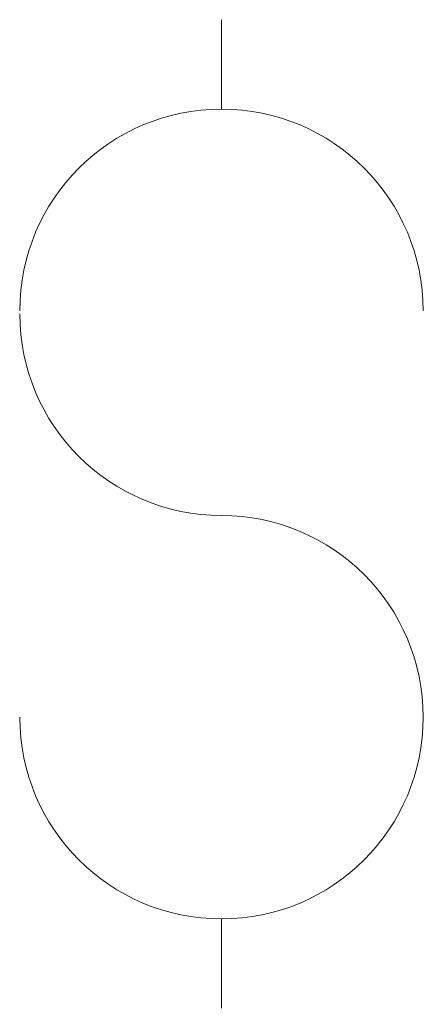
# Model space of a CAD drawing. Header units: inches. Extents: x 191.67 to 193.34, y -448.76 to -444.65.
import ezdxf

# ---------------------------------------------------------------- set-up
doc = ezdxf.new("R2010")
doc.units = ezdxf.units.IN
doc.header["$MEASUREMENT"] = 0
doc.layers.add('E201-Electrical-2nd-floor', color=1, linetype='Continuous', lineweight=9)

msp = doc.modelspace()

# ---------------------------------------------------------------- linework, layer by layer
at = {"layer": 'E201-Electrical-2nd-floor'}
for p, q in [((192.5048, -445.0197), (192.5048, -444.6479)), ((192.5048, -448.3905), (192.5048, -448.7622))]:
    msp.add_line(p, q, dxfattribs=at)
for centre, start, end in [((192.5048, -445.8593), 0, 180), ((192.5048, -445.8717), 180, 270), ((192.5048, -447.5509), 180, 90)]:
    msp.add_arc(centre, 0.8396, start, end, dxfattribs=at)

doc.saveas('drawing.dxf')
